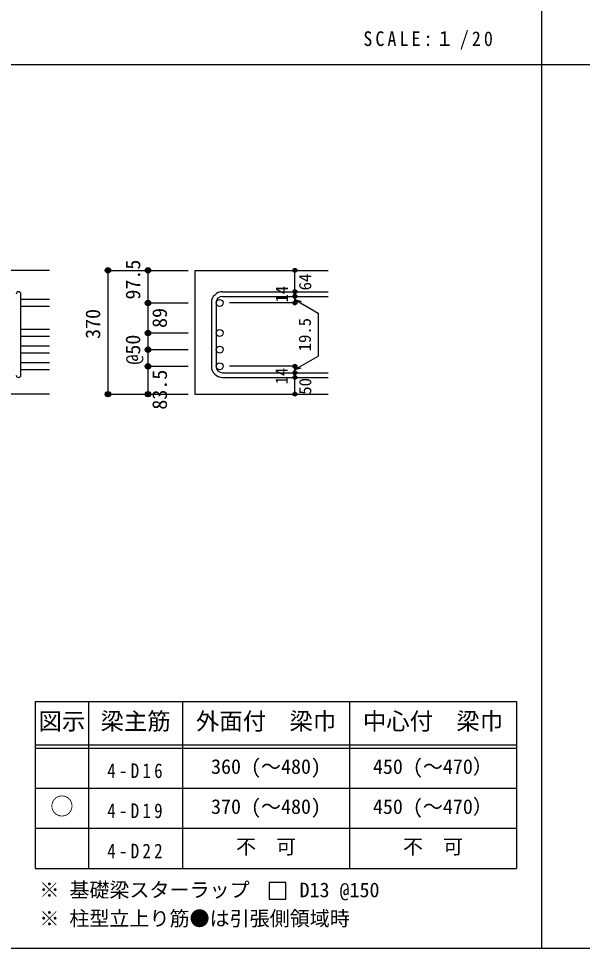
# Model space of a CAD drawing. Units: millimetres at full size, sheet at 1:20. Extents: x -3982 to 3969, y -2797 to 2801.
# Drawn here: x -2317 to -628, y -2797 to -10 of the extents above; entities that cross this region are included whole.
import ezdxf
from ezdxf.enums import TextEntityAlignment as Align

# ---------------------------------------------------------------- set-up
doc = ezdxf.new("R2010")
doc.units = ezdxf.units.MM
doc.header["$LTSCALE"] = 20
doc.header["$PDMODE"] = 32
doc.header["$PDSIZE"] = 12
for name, color, linetype in [('6-1_躯体線', 2, 'Continuous'), ('6-5_梁主筋', 7, 'Continuous'), ('6-6_S.T.P.', 7, 'Continuous'), ('6-7_文字', 7, 'Continuous'), ('6-D_寸法', 4, 'Continuous'), ('6-E_枠', 7, 'Continuous'), ('F-0_枠', 6, 'Continuous')]:
    doc.layers.add(name, color=color, linetype=linetype)
doc.styles.add('ＭＳ ゴシック', font='')
doc.styles.get('ＭＳ ゴシック').set_extended_font_data('MS Gothic')

msp = doc.modelspace()

# ---------------------------------------------------------------- linework, layer by layer
at = {"layer": '6-1_躯体線'}
for p, q in [((-2223.87, -764.67), (-3103.87, -764.67)), ((-1789.2, -764.67), (-1389.2, -764.67)), ((-1789.2, -764.67), (-1789.2, -1135.67)), ((-2223.87, -1135.67), (-2623.87, -1135.67)), ((-1789.2, -1135.67), (-1389.2, -1135.67))]:
    msp.add_line(p, q, dxfattribs=at)
at = {"layer": '6-5_梁主筋'}
for p, q in [((-2223.87, -851.75), (-2309.87, -851.75)), ((-2223.87, -872.75), (-2309.87, -872.75)), ((-2223.87, -941.67), (-2309.87, -941.67)), ((-2223.87, -962.67), (-2309.87, -962.67)), ((-2223.87, -991.67), (-2309.87, -991.67)), ((-2223.87, -1012.67), (-2309.87, -1012.67)), ((-2223.87, -1041.67), (-2309.87, -1041.67)), ((-2223.87, -1062.67), (-2309.87, -1062.67))]:
    msp.add_line(p, q, dxfattribs=at)
at = {"layer": '6-5_梁主筋', "color": 3}
for centre in [(-1714.7, -862.25), (-1714.7, -952.17), (-1714.7, -1002.17), (-1714.7, -1052.17)]:
    msp.add_circle(centre, 10.5, dxfattribs=at)
at = {"layer": '6-6_S.T.P.'}
for p, q in [((-1705.7, -828.75), (-1389.2, -828.75)), ((-2309.87, -1078.67), (-2309.87, -836.14)), ((-1739.2, -862.25), (-1739.2, -1052.17)), ((-1725.2, -862.25), (-1725.2, -1052.17)), ((-1705.7, -842.75), (-1389.2, -842.75)), ((-1705.7, -1071.67), (-1389.2, -1071.67)), ((-1705.7, -1085.67), (-1389.2, -1085.67))]:
    msp.add_line(p, q, dxfattribs=at)
for centre, radius, start, end in [((-2316.87, -835.75), 7, 0, 180), ((-1705.7, -862.25), 33.5, 90, 180), ((-1705.7, -862.25), 19.5, 90, 180), ((-1705.7, -1052.17), 33.5, 180, 270), ((-1705.7, -1052.17), 19.5, 180, 270), ((-2316.87, -1078.67), 7, 180, 0)]:
    msp.add_arc(centre, radius, start, end, dxfattribs=at)
at = {"layer": '6-7_文字'}
for p, q in [((-1516.44, -2599.73), (-1566.44, -2599.73)), ((-1566.44, -2599.73), (-1566.44, -2649.73)), ((-1516.44, -2649.73), (-1516.44, -2599.73)), ((-1566.44, -2649.73), (-1516.44, -2649.73))]:
    msp.add_line(p, q, dxfattribs=at)
at = {"layer": '6-D_寸法'}
for p, q in [((-2049.2, -764.67), (-1929.2, -764.67)), ((-2049.2, -764.67), (-2049.2, -1135.67)), ((-1929.2, -764.67), (-1809.2, -764.67)), ((-1929.2, -764.67), (-1929.2, -862.25)), ((-1489.2, -828.75), (-1489.2, -764.67)), ((-1489.2, -842.75), (-1489.2, -828.75)), ((-1929.2, -862.25), (-1809.2, -862.25)), ((-1489.2, -862.25), (-1685.29, -862.25)), ((-1489.2, -842.75), (-1489.2, -862.25)), ((-1489.2, -862.25), (-1489.2, -842.75)), ((-1489.2, -852.5), (-1469.88, -857.67)), ((-1489.2, -852.5), (-1419.14, -892.95)), ((-1419.14, -892.95), (-1419.14, -1021.47)), ((-1929.2, -952.17), (-1809.2, -952.17)), ((-1929.2, -1002.17), (-1809.2, -1002.17)), ((-1489.2, -1061.92), (-1419.14, -1021.47)), ((-1929.2, -1052.17), (-1809.2, -1052.17)), ((-1929.2, -1052.17), (-1929.2, -1135.67)), ((-1489.2, -1052.17), (-1685.29, -1052.17)), ((-1489.2, -1071.67), (-1489.2, -1052.17)), ((-1489.2, -1061.92), (-1469.88, -1056.75)), ((-1489.2, -1085.67), (-1489.2, -1071.67)), ((-1489.2, -1135.67), (-1489.2, -1085.67)), ((-2049.2, -1135.67), (-1929.2, -1135.67)), ((-2049.2, -1135.67), (-1939.33, -1135.67)), ((-1929.2, -1135.67), (-1809.2, -1135.67))]:
    msp.add_line(p, q, dxfattribs=at)
msp.add_lwpolyline([(-1929.2, -862.25), (-1929.2, -952.17), (-1929.2, -1052.17)], dxfattribs=at)
for centre, radius in [((-2049.2, -764.67), 8), ((-2049.2, -764.67), 7.2), ((-2049.2, -764.67), 6.4), ((-2049.2, -764.67), 5.6), ((-2049.2, -764.67), 4.8), ((-2049.2, -764.67), 4), ((-2049.2, -764.67), 3.2), ((-2049.2, -764.67), 2.4), ((-2049.2, -764.67), 1.6), ((-2049.2, -764.67), 0.8), ((-1929.2, -764.67), 8), ((-1929.2, -764.67), 7.2), ((-1929.2, -764.67), 6.4), ((-1929.2, -764.67), 5.6), ((-1929.2, -764.67), 4.8), ((-1929.2, -764.67), 4), ((-1929.2, -764.67), 3.2), ((-1929.2, -764.67), 2.4), ((-1929.2, -764.67), 1.6), ((-1929.2, -764.67), 0.8), ((-1489.2, -764.67), 4), ((-1489.2, -764.67), 3.6), ((-1489.2, -764.67), 3.2), ((-1489.2, -764.67), 2.8), ((-1489.2, -764.67), 2.4), ((-1489.2, -764.67), 2), ((-1489.2, -764.67), 1.6), ((-1489.2, -764.67), 1.2), ((-1489.2, -764.67), 0.8), ((-1489.2, -764.67), 0.4), ((-1489.2, -828.75), 4), ((-1489.2, -828.75), 3.6), ((-1489.2, -828.75), 3.2), ((-1489.2, -828.75), 2.8), ((-1489.2, -828.75), 2.4), ((-1489.2, -828.75), 2), ((-1489.2, -828.75), 1.6), ((-1489.2, -828.75), 1.2), ((-1489.2, -828.75), 0.8), ((-1489.2, -828.75), 0.4), ((-1929.2, -862.25), 8), ((-1929.2, -862.25), 7.2), ((-1929.2, -862.25), 6.4), ((-1929.2, -862.25), 5.6), ((-1929.2, -862.25), 4.8), ((-1929.2, -862.25), 4), ((-1929.2, -862.25), 3.2), ((-1929.2, -862.25), 2.4), ((-1929.2, -862.25), 1.6), ((-1929.2, -862.25), 0.8), ((-1489.2, -842.75), 4), ((-1489.2, -862.25), 4), ((-1489.2, -842.75), 3.6), ((-1489.2, -862.25), 3.6), ((-1489.2, -842.75), 3.2), ((-1489.2, -862.25), 3.2), ((-1489.2, -842.75), 2.8), ((-1489.2, -862.25), 2.8), ((-1489.2, -842.75), 2.4), ((-1489.2, -862.25), 2.4), ((-1489.2, -842.75), 2), ((-1489.2, -862.25), 2), ((-1489.2, -842.75), 1.6), ((-1489.2, -862.25), 1.6), ((-1489.2, -842.75), 1.2), ((-1489.2, -862.25), 1.2), ((-1489.2, -842.75), 0.8), ((-1489.2, -862.25), 0.8), ((-1489.2, -842.75), 0.4), ((-1489.2, -862.25), 0.4), ((-1929.2, -952.17), 8), ((-1929.2, -952.17), 7.2), ((-1929.2, -952.17), 6.4), ((-1929.2, -952.17), 5.6), ((-1929.2, -952.17), 4.8), ((-1929.2, -952.17), 4), ((-1929.2, -952.17), 3.2), ((-1929.2, -952.17), 2.4), ((-1929.2, -952.17), 1.6), ((-1929.2, -952.17), 0.8), ((-1929.2, -1002.17), 8), ((-1929.2, -1002.17), 7.2), ((-1929.2, -1002.17), 6.4), ((-1929.2, -1002.17), 5.6), ((-1929.2, -1002.17), 4.8), ((-1929.2, -1002.17), 4), ((-1929.2, -1002.17), 4), ((-1929.2, -1002.17), 3.2), ((-1929.2, -1002.17), 3.2), ((-1929.2, -1002.17), 2.4), ((-1929.2, -1002.17), 2.4), ((-1929.2, -1002.17), 1.6), ((-1929.2, -1002.17), 1.6), ((-1929.2, -1002.17), 0.8), ((-1929.2, -1002.17), 0.8), ((-1929.2, -1052.17), 8), ((-1929.2, -1052.17), 7.2), ((-1929.2, -1052.17), 6.4), ((-1929.2, -1052.17), 5.6), ((-1929.2, -1052.17), 4.8), ((-1929.2, -1052.17), 4), ((-1929.2, -1052.17), 3.2), ((-1929.2, -1052.17), 2.4), ((-1929.2, -1052.17), 1.6), ((-1929.2, -1052.17), 0.8), ((-1489.2, -1052.17), 4), ((-1489.2, -1052.17), 3.6), ((-1489.2, -1052.17), 3.2), ((-1489.2, -1052.17), 2.8), ((-1489.2, -1052.17), 2.4), ((-1489.2, -1052.17), 2), ((-1489.2, -1052.17), 1.6), ((-1489.2, -1052.17), 1.2), ((-1489.2, -1052.17), 0.8), ((-1489.2, -1052.17), 0.4), ((-1489.2, -1071.67), 4), ((-1489.2, -1085.67), 4), ((-1489.2, -1071.67), 3.6), ((-1489.2, -1085.67), 3.6), ((-1489.2, -1071.67), 3.2), ((-1489.2, -1085.67), 3.2), ((-1489.2, -1071.67), 2.8), ((-1489.2, -1085.67), 2.8), ((-1489.2, -1071.67), 2.4), ((-1489.2, -1085.67), 2.4), ((-1489.2, -1071.67), 2), ((-1489.2, -1085.67), 2), ((-1489.2, -1071.67), 1.6), ((-1489.2, -1085.67), 1.6), ((-1489.2, -1071.67), 1.2), ((-1489.2, -1085.67), 1.2), ((-1489.2, -1071.67), 0.8), ((-1489.2, -1085.67), 0.8), ((-1489.2, -1071.67), 0.4), ((-1489.2, -1085.67), 0.4), ((-2049.2, -1135.67), 8), ((-2049.2, -1135.67), 7.2), ((-2049.2, -1135.67), 6.4), ((-2049.2, -1135.67), 5.6), ((-2049.2, -1135.67), 4.8), ((-2049.2, -1135.67), 4), ((-2049.2, -1135.67), 3.2), ((-2049.2, -1135.67), 2.4), ((-2049.2, -1135.67), 1.6), ((-2049.2, -1135.67), 0.8), ((-1929.2, -1135.67), 8), ((-1929.2, -1135.67), 7.2), ((-1929.2, -1135.67), 6.4), ((-1929.2, -1135.67), 5.6), ((-1929.2, -1135.67), 4.8), ((-1929.2, -1135.67), 4), ((-1929.2, -1135.67), 3.2), ((-1929.2, -1135.67), 2.4), ((-1929.2, -1135.67), 1.6), ((-1929.2, -1135.67), 0.8), ((-1489.2, -1135.67), 4), ((-1489.2, -1135.67), 3.6), ((-1489.2, -1135.67), 3.2), ((-1489.2, -1135.67), 2.8), ((-1489.2, -1135.67), 2.4), ((-1489.2, -1135.67), 2), ((-1489.2, -1135.67), 1.6), ((-1489.2, -1135.67), 1.2), ((-1489.2, -1135.67), 0.8), ((-1489.2, -1135.67), 0.4)]:
    msp.add_circle(centre, radius, dxfattribs=at)
at = {"layer": '6-D_寸法', "color": 7}
for p in [(-2049.2, -764.67), (-1929.2, -764.67), (-1489.2, -764.67), (-1489.2, -828.75), (-1929.2, -862.25), (-1489.2, -842.75), (-1489.2, -862.25), (-1929.2, -952.17), (-1929.2, -1002.17), (-1929.2, -1052.17), (-1489.2, -1052.17), (-1489.2, -1071.67), (-1489.2, -1085.67), (-2049.2, -1135.67), (-1929.2, -1135.67), (-1489.2, -1135.67)]:
    msp.add_point(p, dxfattribs=at)
at = {"layer": '6-E_枠', "color": 3}
for p, q in [((-2267.02, -2056.95), (-2267.02, -2556.95)), ((-2267.02, -2056.95), (-825.33, -2056.95)), ((-825.33, -2056.95), (-825.33, -2556.95)), ((-2267.02, -2556.95), (-825.33, -2556.95))]:
    msp.add_line(p, q, dxfattribs=at)
at = {"layer": '6-E_枠'}
for p, q in [((-2107.02, -2056.95), (-2107.02, -2556.95)), ((-1825.33, -2056.95), (-1825.33, -2556.95)), ((-1325.33, -2056.95), (-1325.33, -2556.95)), ((-2267.02, -2186.95), (-825.33, -2186.95)), ((-2267.02, -2196.95), (-825.33, -2196.95)), ((-2267.02, -2316.95), (-825.33, -2316.95)), ((-2267.02, -2436.95), (-825.33, -2436.95))]:
    msp.add_line(p, q, dxfattribs=at)
at = {"layer": 'F-0_枠', "color": 2}
for p, q in [((-749.76, 2800.77), (-749.76, -2796.83)), ((-3981.92, -148.03), (2482.4, -148.03))]:
    msp.add_line(p, q, dxfattribs=at)
at = {"layer": 'F-0_枠'}
msp.add_line((3969.4, -2796.83), (-3981.92, -2796.83), dxfattribs=at)

# ---------------------------------------------------------------- texts
at = {"layer": '6-7_文字', "color": 2, "style": 'ＭＳ ゴシック'}
for s, p in [('図示', (-2257.02, -2156.95)), ('梁主筋', (-2071.17, -2156.95)), ('外面付\u3000梁巾', (-1785.33, -2156.95)), ('中心付\u3000梁巾', (-1285.33, -2156.95)), ('○', (-2222.02, -2411.95))]:
    msp.add_text(s, height=51.32, dxfattribs=at).set_placement(p, align=Align.BOTTOM_LEFT)
at = {"layer": '6-7_文字', "style": 'ＭＳ ゴシック'}
for s, p in [('360 (～480)', (-1740.33, -2286.95)), ('450 (～470）', (-1255.33, -2286.95)), ('370 (～480)', (-1740.33, -2406.95)), ('450 (～470）', (-1255.33, -2406.95)), ('不\u3000可', (-1665.33, -2526.95)), ('不\u3000可', (-1165.33, -2526.95)), ('※ 基礎梁スターラップ     D13 @150', (-2254.64, -2656.67)), ('※ 柱型立上り筋●は引張側領域時', (-2254.64, -2742.34))]:
    msp.add_text(s, height=43.99, dxfattribs=at).set_placement(p, align=Align.BOTTOM_LEFT)
at = {"layer": '6-7_文字', "color": 2, "insert": (-1283.99, -103.03), "char_height": 43.99, "attachment_point": 7, "style": 'ＭＳ ゴシック'}
msp.add_mtext('\\T1.34;\\W0.9;SCALE:１/20', dxfattribs=at)
at = {"layer": '6-7_文字', "char_height": 43.99, "attachment_point": 7, "style": 'ＭＳ ゴシック'}
for s, insert in [('\\T1.38;\\W0.85;4-D16', (-2051.17, -2286.95)), ('\\T1.38;\\W0.85;4-D19', (-2051.17, -2406.95)), ('\\T1.38;\\W0.85;4-D22', (-2051.17, -2526.95))]:
    msp.add_mtext(s, dxfattribs=dict(at, insert=insert))
at = {"layer": '6-D_寸法', "style": 'ＭＳ ゴシック'}
for s, height, p in [('97.5', 43.99, (-1939.2, -852.25)), ('64', 36.66, (-1429.2, -824.67)), ('14', 36.66, (-1499.2, -861.14)), ('370', 43.99, (-2059.2, -970.17)), ('89', 43.99, (-1859.2, -937.21)), ('19.5', 36.66, (-1430.22, -1007.21)), ('@50', 43.99, (-1939.2, -1047.17)), ('14', 36.66, (-1499.59, -1106.36)), ('83.5', 43.99, (-1859.2, -1182.17)), ('50', 36.66, (-1428.97, -1137.38))]:
    msp.add_text(s, height=height, rotation=90, dxfattribs=at).set_placement(p, align=Align.BOTTOM_LEFT)

doc.saveas('drawing.dxf')
